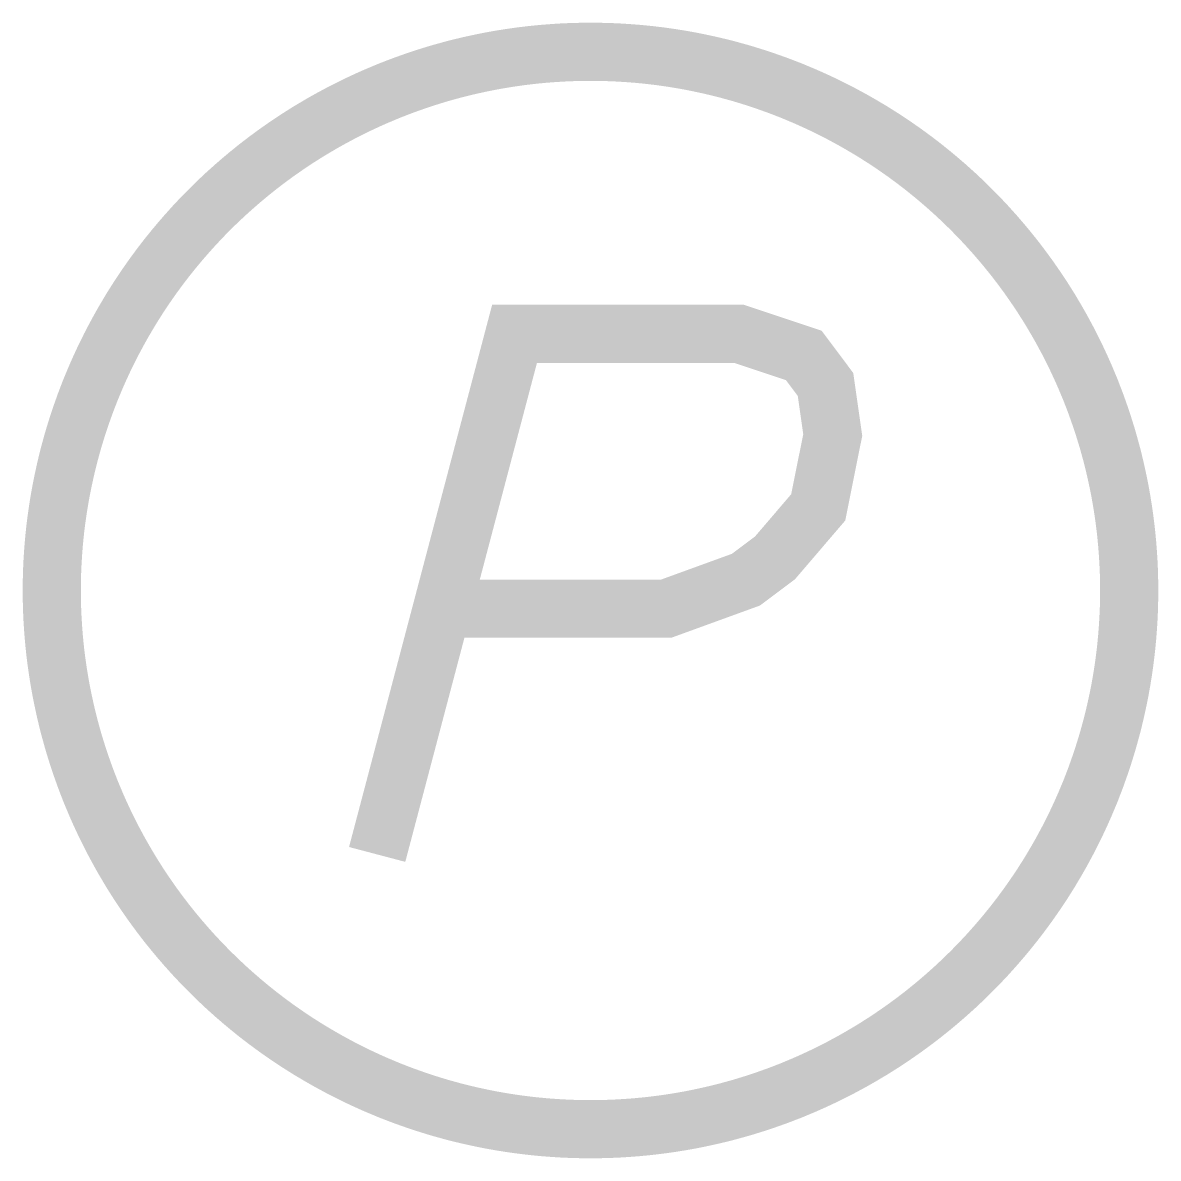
# Model space of a CAD drawing. Header units: inches. Extents: x -12627 to 89034, y -36671 to 6536.
# Drawn here: x 4122.73 to 4154.35, y 1667.08 to 1698.7 of the extents above; entities that cross this region are included whole.
import ezdxf

# ---------------------------------------------------------------- set-up
doc = ezdxf.new("R2010")
doc.units = ezdxf.units.IN
doc.header["$MEASUREMENT"] = 0
doc.set_wipeout_variables(frame=1)
doc.layers.add('20 (E) Electric', color=1, linetype='ELECTRIC', true_color=0xff0000)
doc.styles.get("Standard").update_dxf_attribs({"font": 'arial.ttf'})
doc.linetypes.add('ELECTRIC', pattern='A,0.5,-0.03,["E",Standard,S=0.07,R=0,X=0.01,Y=-0.03],-0.12,0.3', length=0.95)

# ---------------------------------------------------------------- blocks, each defined once
blk = doc.blocks.new('MANHOLE - PEPCO')
blk.add_wipeout([(-0.0926, -0.00028), (-0.0926, -0.00085), (-0.09259, -0.00142), (-0.09258, -0.00199), (-0.09257, -0.00256), (-0.09255, -0.00312), (-0.09253, -0.00369), (-0.0925, -0.00426), (-0.09248, -0.00483), (-0.09244, -0.00539), (-0.09241, -0.00596), (-0.09237, -0.00653), (-0.09233, -0.0071), (-0.09228, -0.00766), (-0.09224, -0.00823), (-0.09218, -0.00879), (-0.09213, -0.00936), (-0.09207, -0.00992), (-0.09201, -0.01049), (-0.09194, -0.01105), (-0.09187, -0.01162), (-0.0918, -0.01218), (-0.09172, -0.01274), (-0.09164, -0.01331), (-0.09156, -0.01387), (-0.09147, -0.01443), (-0.09138, -0.01499), (-0.09129, -0.01555), (-0.09119, -0.01611), (-0.09109, -0.01667), (-0.09099, -0.01723), (-0.09088, -0.01779), (-0.09077, -0.01834), (-0.09065, -0.0189), (-0.09053, -0.01946), (-0.09041, -0.02001), (-0.09029, -0.02057), (-0.09016, -0.02112), (-0.09003, -0.02167), (-0.0899, -0.02222), (-0.08976, -0.02278), (-0.08962, -0.02333), (-0.08947, -0.02388), (-0.08932, -0.02442), (-0.08917, -0.02497), (-0.08902, -0.02552), (-0.08886, -0.02606), (-0.0887, -0.02661), (-0.08853, -0.02715), (-0.08836, -0.0277), (-0.08819, -0.02824), (-0.08802, -0.02878), (-0.08784, -0.02932), (-0.08766, -0.02986), (-0.08747, -0.03039), (-0.08728, -0.03093), (-0.08709, -0.03146), (-0.0869, -0.032), (-0.0867, -0.03253), (-0.0865, -0.03306), (-0.08629, -0.03359), (-0.08609, -0.03412), (-0.08588, -0.03465), (-0.08566, -0.03517), (-0.08544, -0.0357), (-0.08522, -0.03622), (-0.085, -0.03675), (-0.08477, -0.03727), (-0.08454, -0.03779), (-0.08431, -0.0383), (-0.08407, -0.03882), (-0.08383, -0.03934), (-0.08359, -0.03985), (-0.08334, -0.04036), (-0.08309, -0.04087), (-0.08284, -0.04138), (-0.08259, -0.04189), (-0.08233, -0.04239), (-0.08207, -0.0429), (-0.0818, -0.0434), (-0.08153, -0.0439), (-0.08126, -0.0444), (-0.08099, -0.0449), (-0.08071, -0.0454), (-0.08043, -0.04589), (-0.08015, -0.04638), (-0.07986, -0.04687), (-0.07957, -0.04736), (-0.07928, -0.04785), (-0.07899, -0.04834), (-0.07869, -0.04882), (-0.07839, -0.0493), (-0.07808, -0.04978), (-0.07778, -0.05026), (-0.07747, -0.05074), (-0.07715, -0.05121), (-0.07684, -0.05168), (-0.07652, -0.05215), (-0.0762, -0.05262), (-0.07587, -0.05309), (-0.07555, -0.05355), (-0.07522, -0.05402), (-0.07488, -0.05448), (-0.07455, -0.05493), (-0.07421, -0.05539), (-0.07387, -0.05585), (-0.07352, -0.0563), (-0.07318, -0.05675), (-0.07283, -0.0572), (-0.07248, -0.05764), (-0.07212, -0.05808), (-0.07176, -0.05853), (-0.0714, -0.05897), (-0.07104, -0.0594), (-0.07067, -0.05984), (-0.0703, -0.06027), (-0.06993, -0.0607), (-0.06956, -0.06113), (-0.06918, -0.06155), (-0.0688, -0.06198), (-0.06842, -0.0624), (-0.06804, -0.06282), (-0.06765, -0.06323), (-0.06726, -0.06365), (-0.06687, -0.06406), (-0.06648, -0.06447), (-0.06608, -0.06487), (-0.06568, -0.06528), (-0.06528, -0.06568), (-0.06487, -0.06608), (-0.06447, -0.06648), (-0.06406, -0.06687), (-0.06365, -0.06726), (-0.06323, -0.06765), (-0.06282, -0.06804), (-0.0624, -0.06842), (-0.06198, -0.0688), (-0.06155, -0.06918), (-0.06113, -0.06956), (-0.0607, -0.06993), (-0.06027, -0.0703), (-0.05984, -0.07067), (-0.0594, -0.07104), (-0.05897, -0.0714), (-0.05853, -0.07176), (-0.05808, -0.07212), (-0.05764, -0.07248), (-0.0572, -0.07283), (-0.05675, -0.07318), (-0.0563, -0.07352), (-0.05585, -0.07387), (-0.05539, -0.07421), (-0.05493, -0.07455), (-0.05448, -0.07488), (-0.05402, -0.07522), (-0.05355, -0.07555), (-0.05309, -0.07587), (-0.05262, -0.0762), (-0.05215, -0.07652), (-0.05168, -0.07684), (-0.05121, -0.07715), (-0.05074, -0.07747), (-0.05026, -0.07778), (-0.04978, -0.07808), (-0.0493, -0.07839), (-0.04882, -0.07869), (-0.04834, -0.07899), (-0.04785, -0.07928), (-0.04736, -0.07957), (-0.04687, -0.07986), (-0.04638, -0.08015), (-0.04589, -0.08043), (-0.0454, -0.08071), (-0.0449, -0.08099), (-0.0444, -0.08126), (-0.0439, -0.08153), (-0.0434, -0.0818), (-0.0429, -0.08207), (-0.04239, -0.08233), (-0.04189, -0.08259), (-0.04138, -0.08284), (-0.04087, -0.08309), (-0.04036, -0.08334), (-0.03985, -0.08359), (-0.03934, -0.08383), (-0.03882, -0.08407), (-0.0383, -0.08431), (-0.03779, -0.08454), (-0.03727, -0.08477), (-0.03675, -0.085), (-0.03622, -0.08522), (-0.0357, -0.08544), (-0.03517, -0.08566), (-0.03465, -0.08588), (-0.03412, -0.08609), (-0.03359, -0.08629), (-0.03306, -0.0865), (-0.03253, -0.0867), (-0.032, -0.0869), (-0.03146, -0.08709), (-0.03093, -0.08728), (-0.03039, -0.08747), (-0.02986, -0.08766), (-0.02932, -0.08784), (-0.02878, -0.08802), (-0.02824, -0.08819), (-0.0277, -0.08836), (-0.02715, -0.08853), (-0.02661, -0.0887), (-0.02606, -0.08886), (-0.02552, -0.08902), (-0.02497, -0.08917), (-0.02442, -0.08932), (-0.02388, -0.08947), (-0.02333, -0.08962), (-0.02278, -0.08976), (-0.02222, -0.0899), (-0.02167, -0.09003), (-0.02112, -0.09016), (-0.02057, -0.09029), (-0.02001, -0.09041), (-0.01946, -0.09053), (-0.0189, -0.09065), (-0.01834, -0.09077), (-0.01779, -0.09088), (-0.01723, -0.09099), (-0.01667, -0.09109), (-0.01611, -0.09119), (-0.01555, -0.09129), (-0.01499, -0.09138), (-0.01443, -0.09147), (-0.01387, -0.09156), (-0.01331, -0.09164), (-0.01274, -0.09172), (-0.01218, -0.0918), (-0.01162, -0.09187), (-0.01105, -0.09194), (-0.01049, -0.09201), (-0.00992, -0.09207), (-0.00936, -0.09213), (-0.00879, -0.09218), (-0.00823, -0.09224), (-0.00766, -0.09228), (-0.0071, -0.09233), (-0.00653, -0.09237), (-0.00596, -0.09241), (-0.00539, -0.09244), (-0.00483, -0.09248), (-0.00426, -0.0925), (-0.00369, -0.09253), (-0.00312, -0.09255), (-0.00256, -0.09257), (-0.00199, -0.09258), (-0.00142, -0.09259), (-0.00085, -0.0926), (-0.00028, -0.0926), (0.00028, -0.0926), (0.00085, -0.0926), (0.00142, -0.09259), (0.00199, -0.09258), (0.00256, -0.09257), (0.00312, -0.09255), (0.00369, -0.09253), (0.00426, -0.0925), (0.00483, -0.09248), (0.00539, -0.09244), (0.00596, -0.09241), (0.00653, -0.09237), (0.0071, -0.09233), (0.00766, -0.09228), (0.00823, -0.09224), (0.00879, -0.09218), (0.00936, -0.09213), (0.00992, -0.09207), (0.01049, -0.09201), (0.01105, -0.09194), (0.01162, -0.09187), (0.01218, -0.0918), (0.01274, -0.09172), (0.01331, -0.09164), (0.01387, -0.09156), (0.01443, -0.09147), (0.01499, -0.09138), (0.01555, -0.09129), (0.01611, -0.09119), (0.01667, -0.09109), (0.01723, -0.09099), (0.01779, -0.09088), (0.01834, -0.09077), (0.0189, -0.09065), (0.01946, -0.09053), (0.02001, -0.09041), (0.02057, -0.09029), (0.02112, -0.09016), (0.02167, -0.09003), (0.02222, -0.0899), (0.02278, -0.08976), (0.02333, -0.08962), (0.02388, -0.08947), (0.02442, -0.08932), (0.02497, -0.08917), (0.02552, -0.08902), (0.02606, -0.08886), (0.02661, -0.0887), (0.02715, -0.08853), (0.0277, -0.08836), (0.02824, -0.08819), (0.02878, -0.08802), (0.02932, -0.08784), (0.02986, -0.08766), (0.03039, -0.08747), (0.03093, -0.08728), (0.03146, -0.08709), (0.032, -0.0869), (0.03253, -0.0867), (0.03306, -0.0865), (0.03359, -0.08629), (0.03412, -0.08609), (0.03465, -0.08588), (0.03517, -0.08566), (0.0357, -0.08544), (0.03622, -0.08522), (0.03675, -0.085), (0.03727, -0.08477), (0.03779, -0.08454), (0.0383, -0.08431), (0.03882, -0.08407), (0.03934, -0.08383), (0.03985, -0.08359), (0.04036, -0.08334), (0.04087, -0.08309), (0.04138, -0.08284), (0.04189, -0.08259), (0.04239, -0.08233), (0.0429, -0.08207), (0.0434, -0.0818), (0.0439, -0.08153), (0.0444, -0.08126), (0.0449, -0.08099), (0.0454, -0.08071), (0.04589, -0.08043), (0.04638, -0.08015), (0.04687, -0.07986), (0.04736, -0.07957), (0.04785, -0.07928), (0.04834, -0.07899), (0.04882, -0.07869), (0.0493, -0.07839), (0.04978, -0.07808), (0.05026, -0.07778), (0.05074, -0.07747), (0.05121, -0.07715), (0.05168, -0.07684), (0.05215, -0.07652), (0.05262, -0.0762), (0.05309, -0.07587), (0.05355, -0.07555), (0.05402, -0.07522), (0.05448, -0.07488), (0.05493, -0.07455), (0.05539, -0.07421), (0.05585, -0.07387), (0.0563, -0.07352), (0.05675, -0.07318), (0.0572, -0.07283), (0.05764, -0.07248), (0.05808, -0.07212), (0.05853, -0.07176), (0.05897, -0.0714), (0.0594, -0.07104), (0.05984, -0.07067), (0.06027, -0.0703), (0.0607, -0.06993), (0.06113, -0.06956), (0.06155, -0.06918), (0.06198, -0.0688), (0.0624, -0.06842), (0.06282, -0.06804), (0.06323, -0.06765), (0.06365, -0.06726), (0.06406, -0.06687), (0.06447, -0.06648), (0.06487, -0.06608), (0.06528, -0.06568), (0.06568, -0.06528), (0.06608, -0.06487), (0.06648, -0.06447), (0.06687, -0.06406), (0.06726, -0.06365), (0.06765, -0.06323), (0.06804, -0.06282), (0.06842, -0.0624), (0.0688, -0.06198), (0.06918, -0.06155), (0.06956, -0.06113), (0.06993, -0.0607), (0.0703, -0.06027), (0.07067, -0.05984), (0.07104, -0.0594), (0.0714, -0.05897), (0.07176, -0.05853), (0.07212, -0.05808), (0.07248, -0.05764), (0.07283, -0.0572), (0.07318, -0.05675), (0.07352, -0.0563), (0.07387, -0.05585), (0.07421, -0.05539), (0.07455, -0.05493), (0.07488, -0.05448), (0.07522, -0.05402), (0.07555, -0.05355), (0.07587, -0.05309), (0.0762, -0.05262), (0.07652, -0.05215), (0.07684, -0.05168), (0.07715, -0.05121), (0.07747, -0.05074), (0.07778, -0.05026), (0.07808, -0.04978), (0.07839, -0.0493), (0.07869, -0.04882), (0.07899, -0.04834), (0.07928, -0.04785), (0.07957, -0.04736), (0.07986, -0.04687), (0.08015, -0.04638), (0.08043, -0.04589), (0.08071, -0.0454), (0.08099, -0.0449), (0.08126, -0.0444), (0.08153, -0.0439), (0.0818, -0.0434), (0.08207, -0.0429), (0.08233, -0.04239), (0.08259, -0.04189), (0.08284, -0.04138), (0.08309, -0.04087), (0.08334, -0.04036), (0.08359, -0.03985), (0.08383, -0.03934), (0.08407, -0.03882), (0.08431, -0.0383), (0.08454, -0.03779), (0.08477, -0.03727), (0.085, -0.03675), (0.08522, -0.03622), (0.08544, -0.0357), (0.08566, -0.03517), (0.08588, -0.03465), (0.08609, -0.03412), (0.08629, -0.03359), (0.0865, -0.03306), (0.0867, -0.03253), (0.0869, -0.032), (0.08709, -0.03146), (0.08728, -0.03093), (0.08747, -0.03039), (0.08766, -0.02986), (0.08784, -0.02932), (0.08802, -0.02878), (0.08819, -0.02824), (0.08836, -0.0277), (0.08853, -0.02715), (0.0887, -0.02661), (0.08886, -0.02606), (0.08902, -0.02552), (0.08917, -0.02497), (0.08932, -0.02442), (0.08947, -0.02388), (0.08962, -0.02333), (0.08976, -0.02278), (0.0899, -0.02222), (0.09003, -0.02167), (0.09016, -0.02112), (0.09029, -0.02057), (0.09041, -0.02001), (0.09053, -0.01946), (0.09065, -0.0189), (0.09077, -0.01834), (0.09088, -0.01779), (0.09099, -0.01723), (0.09109, -0.01667), (0.09119, -0.01611), (0.09129, -0.01555), (0.09138, -0.01499), (0.09147, -0.01443), (0.09156, -0.01387), (0.09164, -0.01331), (0.09172, -0.01274), (0.0918, -0.01218), (0.09187, -0.01162), (0.09194, -0.01105), (0.09201, -0.01049), (0.09207, -0.00992), (0.09213, -0.00936), (0.09218, -0.00879), (0.09224, -0.00823), (0.09228, -0.00766), (0.09233, -0.0071), (0.09237, -0.00653), (0.09241, -0.00596), (0.09244, -0.00539), (0.09248, -0.00483), (0.0925, -0.00426), (0.09253, -0.00369), (0.09255, -0.00312), (0.09257, -0.00256), (0.09258, -0.00199), (0.09259, -0.00142), (0.0926, -0.00085), (0.0926, -0.00028), (0.0926, 0.00028), (0.0926, 0.00085), (0.09259, 0.00142), (0.09258, 0.00199), (0.09257, 0.00256), (0.09255, 0.00312), (0.09253, 0.00369), (0.0925, 0.00426), (0.09248, 0.00483), (0.09244, 0.00539), (0.09241, 0.00596), (0.09237, 0.00653), (0.09233, 0.0071), (0.09228, 0.00766), (0.09224, 0.00823), (0.09218, 0.00879), (0.09213, 0.00936), (0.09207, 0.00992), (0.09201, 0.01049), (0.09194, 0.01105), (0.09187, 0.01162), (0.0918, 0.01218), (0.09172, 0.01274), (0.09164, 0.01331), (0.09156, 0.01387), (0.09147, 0.01443), (0.09138, 0.01499), (0.09129, 0.01555), (0.09119, 0.01611), (0.09109, 0.01667), (0.09099, 0.01723), (0.09088, 0.01779), (0.09077, 0.01834), (0.09065, 0.0189), (0.09053, 0.01946), (0.09041, 0.02001), (0.09029, 0.02057), (0.09016, 0.02112), (0.09003, 0.02167), (0.0899, 0.02222), (0.08976, 0.02278), (0.08962, 0.02333), (0.08947, 0.02388), (0.08932, 0.02442), (0.08917, 0.02497), (0.08902, 0.02552), (0.08886, 0.02606), (0.0887, 0.02661), (0.08853, 0.02715), (0.08836, 0.0277), (0.08819, 0.02824), (0.08802, 0.02878), (0.08784, 0.02932), (0.08766, 0.02986), (0.08747, 0.03039), (0.08728, 0.03093), (0.08709, 0.03146), (0.0869, 0.032), (0.0867, 0.03253), (0.0865, 0.03306), (0.08629, 0.03359), (0.08609, 0.03412), (0.08588, 0.03465), (0.08566, 0.03517), (0.08544, 0.0357), (0.08522, 0.03622), (0.085, 0.03675), (0.08477, 0.03727), (0.08454, 0.03779), (0.08431, 0.0383), (0.08407, 0.03882), (0.08383, 0.03934), (0.08359, 0.03985), (0.08334, 0.04036), (0.08309, 0.04087), (0.08284, 0.04138), (0.08259, 0.04189), (0.08233, 0.04239), (0.08207, 0.0429), (0.0818, 0.0434), (0.08153, 0.0439), (0.08126, 0.0444), (0.08099, 0.0449), (0.08071, 0.0454), (0.08043, 0.04589), (0.08015, 0.04638), (0.07986, 0.04687), (0.07957, 0.04736), (0.07928, 0.04785), (0.07899, 0.04834), (0.07869, 0.04882), (0.07839, 0.0493), (0.07808, 0.04978), (0.07778, 0.05026), (0.07747, 0.05074), (0.07715, 0.05121), (0.07684, 0.05168), (0.07652, 0.05215), (0.0762, 0.05262), (0.07587, 0.05309), (0.07555, 0.05355), (0.07522, 0.05402), (0.07488, 0.05448), (0.07455, 0.05493), (0.07421, 0.05539), (0.07387, 0.05585), (0.07352, 0.0563), (0.07318, 0.05675), (0.07283, 0.0572), (0.07248, 0.05764), (0.07212, 0.05808), (0.07176, 0.05853), (0.0714, 0.05897), (0.07104, 0.0594), (0.07067, 0.05984), (0.0703, 0.06027), (0.06993, 0.0607), (0.06956, 0.06113), (0.06918, 0.06155), (0.0688, 0.06198), (0.06842, 0.0624), (0.06804, 0.06282), (0.06765, 0.06323), (0.06726, 0.06365), (0.06687, 0.06406), (0.06648, 0.06447), (0.06608, 0.06487), (0.06568, 0.06528), (0.06528, 0.06568), (0.06487, 0.06608), (0.06447, 0.06648), (0.06406, 0.06687), (0.06365, 0.06726), (0.06323, 0.06765), (0.06282, 0.06804), (0.0624, 0.06842), (0.06198, 0.0688), (0.06155, 0.06918), (0.06113, 0.06956), (0.0607, 0.06993), (0.06027, 0.0703), (0.05984, 0.07067), (0.0594, 0.07104), (0.05897, 0.0714), (0.05853, 0.07176), (0.05808, 0.07212), (0.05764, 0.07248), (0.0572, 0.07283), (0.05675, 0.07318), (0.0563, 0.07352), (0.05585, 0.07387), (0.05539, 0.07421), (0.05493, 0.07455), (0.05448, 0.07488), (0.05402, 0.07522), (0.05355, 0.07555), (0.05309, 0.07587), (0.05262, 0.0762), (0.05215, 0.07652), (0.05168, 0.07684), (0.05121, 0.07715), (0.05074, 0.07747), (0.05026, 0.07778), (0.04978, 0.07808), (0.0493, 0.07839), (0.04882, 0.07869), (0.04834, 0.07899), (0.04785, 0.07928), (0.04736, 0.07957), (0.04687, 0.07986), (0.04638, 0.08015), (0.04589, 0.08043), (0.0454, 0.08071), (0.0449, 0.08099), (0.0444, 0.08126), (0.0439, 0.08153), (0.0434, 0.0818), (0.0429, 0.08207), (0.04239, 0.08233), (0.04189, 0.08259), (0.04138, 0.08284), (0.04087, 0.08309), (0.04036, 0.08334), (0.03985, 0.08359), (0.03934, 0.08383), (0.03882, 0.08407), (0.0383, 0.08431), (0.03779, 0.08454), (0.03727, 0.08477), (0.03675, 0.085), (0.03622, 0.08522), (0.0357, 0.08544), (0.03517, 0.08566), (0.03465, 0.08588), (0.03412, 0.08609), (0.03359, 0.08629), (0.03306, 0.0865), (0.03253, 0.0867), (0.032, 0.0869), (0.03146, 0.08709), (0.03093, 0.08728), (0.03039, 0.08747), (0.02986, 0.08766), (0.02932, 0.08784), (0.02878, 0.08802), (0.02824, 0.08819), (0.0277, 0.08836), (0.02715, 0.08853), (0.02661, 0.0887), (0.02606, 0.08886), (0.02552, 0.08902), (0.02497, 0.08917), (0.02442, 0.08932), (0.02388, 0.08947), (0.02333, 0.08962), (0.02278, 0.08976), (0.02222, 0.0899), (0.02167, 0.09003), (0.02112, 0.09016), (0.02057, 0.09029), (0.02001, 0.09041), (0.01946, 0.09053), (0.0189, 0.09065), (0.01834, 0.09077), (0.01779, 0.09088), (0.01723, 0.09099), (0.01667, 0.09109), (0.01611, 0.09119), (0.01555, 0.09129), (0.01499, 0.09138), (0.01443, 0.09147), (0.01387, 0.09156), (0.01331, 0.09164), (0.01274, 0.09172), (0.01218, 0.0918), (0.01162, 0.09187), (0.01105, 0.09194), (0.01049, 0.09201), (0.00992, 0.09207), (0.00936, 0.09213), (0.00879, 0.09218), (0.00823, 0.09224), (0.00766, 0.09228), (0.0071, 0.09233), (0.00653, 0.09237), (0.00596, 0.09241), (0.00539, 0.09244), (0.00483, 0.09248), (0.00426, 0.0925), (0.00369, 0.09253), (0.00312, 0.09255), (0.00256, 0.09257), (0.00199, 0.09258), (0.00142, 0.09259), (0.00085, 0.0926), (0.00028, 0.0926), (-0.00028, 0.0926), (-0.00085, 0.0926), (-0.00142, 0.09259), (-0.00199, 0.09258), (-0.00256, 0.09257), (-0.00312, 0.09255), (-0.00369, 0.09253), (-0.00426, 0.0925), (-0.00483, 0.09248), (-0.00539, 0.09244), (-0.00596, 0.09241), (-0.00653, 0.09237), (-0.0071, 0.09233), (-0.00766, 0.09228), (-0.00823, 0.09224), (-0.00879, 0.09218), (-0.00936, 0.09213), (-0.00992, 0.09207), (-0.01049, 0.09201), (-0.01105, 0.09194), (-0.01162, 0.09187), (-0.01218, 0.0918), (-0.01274, 0.09172), (-0.01331, 0.09164), (-0.01387, 0.09156), (-0.01443, 0.09147), (-0.01499, 0.09138), (-0.01555, 0.09129), (-0.01611, 0.09119), (-0.01667, 0.09109), (-0.01723, 0.09099), (-0.01779, 0.09088), (-0.01834, 0.09077), (-0.0189, 0.09065), (-0.01946, 0.09053), (-0.02001, 0.09041), (-0.02057, 0.09029), (-0.02112, 0.09016), (-0.02167, 0.09003), (-0.02222, 0.0899), (-0.02278, 0.08976), (-0.02333, 0.08962), (-0.02388, 0.08947), (-0.02442, 0.08932), (-0.02497, 0.08917), (-0.02552, 0.08902), (-0.02606, 0.08886), (-0.02661, 0.0887), (-0.02715, 0.08853), (-0.0277, 0.08836), (-0.02824, 0.08819), (-0.02878, 0.08802), (-0.02932, 0.08784), (-0.02986, 0.08766), (-0.03039, 0.08747), (-0.03093, 0.08728), (-0.03146, 0.08709), (-0.032, 0.0869), (-0.03253, 0.0867), (-0.03306, 0.0865), (-0.03359, 0.08629), (-0.03412, 0.08609), (-0.03465, 0.08588), (-0.03517, 0.08566), (-0.0357, 0.08544), (-0.03622, 0.08522), (-0.03675, 0.085), (-0.03727, 0.08477), (-0.03779, 0.08454), (-0.0383, 0.08431), (-0.03882, 0.08407), (-0.03934, 0.08383), (-0.03985, 0.08359), (-0.04036, 0.08334), (-0.04087, 0.08309), (-0.04138, 0.08284), (-0.04189, 0.08259), (-0.04239, 0.08233), (-0.0429, 0.08207), (-0.0434, 0.0818), (-0.0439, 0.08153), (-0.0444, 0.08126), (-0.0449, 0.08099), (-0.0454, 0.08071), (-0.04589, 0.08043), (-0.04638, 0.08015), (-0.04687, 0.07986), (-0.04736, 0.07957), (-0.04785, 0.07928), (-0.04834, 0.07899), (-0.04882, 0.07869), (-0.0493, 0.07839), (-0.04978, 0.07808), (-0.05026, 0.07778), (-0.05074, 0.07747), (-0.05121, 0.07715), (-0.05168, 0.07684), (-0.05215, 0.07652), (-0.05262, 0.0762), (-0.05309, 0.07587), (-0.05355, 0.07555), (-0.05402, 0.07522), (-0.05448, 0.07488), (-0.05493, 0.07455), (-0.05539, 0.07421), (-0.05585, 0.07387), (-0.0563, 0.07352), (-0.05675, 0.07318), (-0.0572, 0.07283), (-0.05764, 0.07248), (-0.05808, 0.07212), (-0.05853, 0.07176), (-0.05897, 0.0714), (-0.0594, 0.07104), (-0.05984, 0.07067), (-0.06027, 0.0703), (-0.0607, 0.06993), (-0.06113, 0.06956), (-0.06155, 0.06918), (-0.06198, 0.0688), (-0.0624, 0.06842), (-0.06282, 0.06804), (-0.06323, 0.06765), (-0.06365, 0.06726), (-0.06406, 0.06687), (-0.06447, 0.06648), (-0.06487, 0.06608), (-0.06528, 0.06568), (-0.06568, 0.06528), (-0.06608, 0.06487), (-0.06648, 0.06447), (-0.06687, 0.06406), (-0.06726, 0.06365), (-0.06765, 0.06323), (-0.06804, 0.06282), (-0.06842, 0.0624), (-0.0688, 0.06198), (-0.06918, 0.06155), (-0.06956, 0.06113), (-0.06993, 0.0607), (-0.0703, 0.06027), (-0.07067, 0.05984), (-0.07104, 0.0594), (-0.0714, 0.05897), (-0.07176, 0.05853), (-0.07212, 0.05808), (-0.07248, 0.05764), (-0.07283, 0.0572), (-0.07318, 0.05675), (-0.07352, 0.0563), (-0.07387, 0.05585), (-0.07421, 0.05539), (-0.07455, 0.05493), (-0.07488, 0.05448), (-0.07522, 0.05402), (-0.07555, 0.05355), (-0.07587, 0.05309), (-0.0762, 0.05262), (-0.07652, 0.05215), (-0.07684, 0.05168), (-0.07715, 0.05121), (-0.07747, 0.05074), (-0.07778, 0.05026), (-0.07808, 0.04978), (-0.07839, 0.0493), (-0.07869, 0.04882), (-0.07899, 0.04834), (-0.07928, 0.04785), (-0.07957, 0.04736), (-0.07986, 0.04687), (-0.08015, 0.04638), (-0.08043, 0.04589), (-0.08071, 0.0454), (-0.08099, 0.0449), (-0.08126, 0.0444), (-0.08153, 0.0439), (-0.0818, 0.0434), (-0.08207, 0.0429), (-0.08233, 0.04239), (-0.08259, 0.04189), (-0.08284, 0.04138), (-0.08309, 0.04087), (-0.08334, 0.04036), (-0.08359, 0.03985), (-0.08383, 0.03934), (-0.08407, 0.03882), (-0.08431, 0.0383), (-0.08454, 0.03779), (-0.08477, 0.03727), (-0.085, 0.03675), (-0.08522, 0.03622), (-0.08544, 0.0357), (-0.08566, 0.03517), (-0.08588, 0.03465), (-0.08609, 0.03412), (-0.08629, 0.03359), (-0.0865, 0.03306), (-0.0867, 0.03253), (-0.0869, 0.032), (-0.08709, 0.03146), (-0.08728, 0.03093), (-0.08747, 0.03039), (-0.08766, 0.02986), (-0.08784, 0.02932), (-0.08802, 0.02878), (-0.08819, 0.02824), (-0.08836, 0.0277), (-0.08853, 0.02715), (-0.0887, 0.02661), (-0.08886, 0.02606), (-0.08902, 0.02552), (-0.08917, 0.02497), (-0.08932, 0.02442), (-0.08947, 0.02388), (-0.08962, 0.02333), (-0.08976, 0.02278), (-0.0899, 0.02222), (-0.09003, 0.02167), (-0.09016, 0.02112), (-0.09029, 0.02057), (-0.09041, 0.02001), (-0.09053, 0.01946), (-0.09065, 0.0189), (-0.09077, 0.01834), (-0.09088, 0.01779), (-0.09099, 0.01723), (-0.09109, 0.01667), (-0.09119, 0.01611), (-0.09129, 0.01555), (-0.09138, 0.01499), (-0.09147, 0.01443), (-0.09156, 0.01387), (-0.09164, 0.01331), (-0.09172, 0.01274), (-0.0918, 0.01218), (-0.09187, 0.01162), (-0.09194, 0.01105), (-0.09201, 0.01049), (-0.09207, 0.00992), (-0.09213, 0.00936), (-0.09218, 0.00879), (-0.09224, 0.00823), (-0.09228, 0.00766), (-0.09233, 0.0071), (-0.09237, 0.00653), (-0.09241, 0.00596), (-0.09244, 0.00539), (-0.09248, 0.00483), (-0.0925, 0.00426), (-0.09253, 0.00369), (-0.09255, 0.00312), (-0.09257, 0.00256), (-0.09258, 0.00199), (-0.09259, 0.00142), (-0.0926, 0.00085), (-0.0926, 0.00028)])
at = {"const_width": 0.01}
blk.add_lwpolyline([(-0.0926, -0.00028), (-0.0926, -0.00085), (-0.09259, -0.00142), (-0.09258, -0.00199), (-0.09257, -0.00256), (-0.09255, -0.00312), (-0.09253, -0.00369), (-0.0925, -0.00426), (-0.09248, -0.00483), (-0.09244, -0.00539), (-0.09241, -0.00596), (-0.09237, -0.00653), (-0.09233, -0.0071), (-0.09228, -0.00766), (-0.09224, -0.00823), (-0.09218, -0.00879), (-0.09213, -0.00936), (-0.09207, -0.00992), (-0.09201, -0.01049), (-0.09194, -0.01105), (-0.09187, -0.01162), (-0.0918, -0.01218), (-0.09172, -0.01274), (-0.09164, -0.01331), (-0.09156, -0.01387), (-0.09147, -0.01443), (-0.09138, -0.01499), (-0.09129, -0.01555), (-0.09119, -0.01611), (-0.09109, -0.01667), (-0.09099, -0.01723), (-0.09088, -0.01779), (-0.09077, -0.01834), (-0.09065, -0.0189), (-0.09053, -0.01946), (-0.09041, -0.02001), (-0.09029, -0.02057), (-0.09016, -0.02112), (-0.09003, -0.02167), (-0.0899, -0.02222), (-0.08976, -0.02278), (-0.08962, -0.02333), (-0.08947, -0.02388), (-0.08932, -0.02442), (-0.08917, -0.02497), (-0.08902, -0.02552), (-0.08886, -0.02606), (-0.0887, -0.02661), (-0.08853, -0.02715), (-0.08836, -0.0277), (-0.08819, -0.02824), (-0.08802, -0.02878), (-0.08784, -0.02932), (-0.08766, -0.02986), (-0.08747, -0.03039), (-0.08728, -0.03093), (-0.08709, -0.03146), (-0.0869, -0.032), (-0.0867, -0.03253), (-0.0865, -0.03306), (-0.08629, -0.03359), (-0.08609, -0.03412), (-0.08588, -0.03465), (-0.08566, -0.03517), (-0.08544, -0.0357), (-0.08522, -0.03622), (-0.085, -0.03675), (-0.08477, -0.03727), (-0.08454, -0.03779), (-0.08431, -0.0383), (-0.08407, -0.03882), (-0.08383, -0.03934), (-0.08359, -0.03985), (-0.08334, -0.04036), (-0.08309, -0.04087), (-0.08284, -0.04138), (-0.08259, -0.04189), (-0.08233, -0.04239), (-0.08207, -0.0429), (-0.0818, -0.0434), (-0.08153, -0.0439), (-0.08126, -0.0444), (-0.08099, -0.0449), (-0.08071, -0.0454), (-0.08043, -0.04589), (-0.08015, -0.04638), (-0.07986, -0.04687), (-0.07957, -0.04736), (-0.07928, -0.04785), (-0.07899, -0.04834), (-0.07869, -0.04882), (-0.07839, -0.0493), (-0.07808, -0.04978), (-0.07778, -0.05026), (-0.07747, -0.05074), (-0.07715, -0.05121), (-0.07684, -0.05168), (-0.07652, -0.05215), (-0.0762, -0.05262), (-0.07587, -0.05309), (-0.07555, -0.05355), (-0.07522, -0.05402), (-0.07488, -0.05448), (-0.07455, -0.05493), (-0.07421, -0.05539), (-0.07387, -0.05585), (-0.07352, -0.0563), (-0.07318, -0.05675), (-0.07283, -0.0572), (-0.07248, -0.05764), (-0.07212, -0.05808), (-0.07176, -0.05853), (-0.0714, -0.05897), (-0.07104, -0.0594), (-0.07067, -0.05984), (-0.0703, -0.06027), (-0.06993, -0.0607), (-0.06956, -0.06113), (-0.06918, -0.06155), (-0.0688, -0.06198), (-0.06842, -0.0624), (-0.06804, -0.06282), (-0.06765, -0.06323), (-0.06726, -0.06365), (-0.06687, -0.06406), (-0.06648, -0.06447), (-0.06608, -0.06487), (-0.06568, -0.06528), (-0.06528, -0.06568), (-0.06487, -0.06608), (-0.06447, -0.06648), (-0.06406, -0.06687), (-0.06365, -0.06726), (-0.06323, -0.06765), (-0.06282, -0.06804), (-0.0624, -0.06842), (-0.06198, -0.0688), (-0.06155, -0.06918), (-0.06113, -0.06956), (-0.0607, -0.06993), (-0.06027, -0.0703), (-0.05984, -0.07067), (-0.0594, -0.07104), (-0.05897, -0.0714), (-0.05853, -0.07176), (-0.05808, -0.07212), (-0.05764, -0.07248), (-0.0572, -0.07283), (-0.05675, -0.07318), (-0.0563, -0.07352), (-0.05585, -0.07387), (-0.05539, -0.07421), (-0.05493, -0.07455), (-0.05448, -0.07488), (-0.05402, -0.07522), (-0.05355, -0.07555), (-0.05309, -0.07587), (-0.05262, -0.0762), (-0.05215, -0.07652), (-0.05168, -0.07684), (-0.05121, -0.07715), (-0.05074, -0.07747), (-0.05026, -0.07778), (-0.04978, -0.07808), (-0.0493, -0.07839), (-0.04882, -0.07869), (-0.04834, -0.07899), (-0.04785, -0.07928), (-0.04736, -0.07957), (-0.04687, -0.07986), (-0.04638, -0.08015), (-0.04589, -0.08043), (-0.0454, -0.08071), (-0.0449, -0.08099), (-0.0444, -0.08126), (-0.0439, -0.08153), (-0.0434, -0.0818), (-0.0429, -0.08207), (-0.04239, -0.08233), (-0.04189, -0.08259), (-0.04138, -0.08284), (-0.04087, -0.08309), (-0.04036, -0.08334), (-0.03985, -0.08359), (-0.03934, -0.08383), (-0.03882, -0.08407), (-0.0383, -0.08431), (-0.03779, -0.08454), (-0.03727, -0.08477), (-0.03675, -0.085), (-0.03622, -0.08522), (-0.0357, -0.08544), (-0.03517, -0.08566), (-0.03465, -0.08588), (-0.03412, -0.08609), (-0.03359, -0.08629), (-0.03306, -0.0865), (-0.03253, -0.0867), (-0.032, -0.0869), (-0.03146, -0.08709), (-0.03093, -0.08728), (-0.03039, -0.08747), (-0.02986, -0.08766), (-0.02932, -0.08784), (-0.02878, -0.08802), (-0.02824, -0.08819), (-0.0277, -0.08836), (-0.02715, -0.08853), (-0.02661, -0.0887), (-0.02606, -0.08886), (-0.02552, -0.08902), (-0.02497, -0.08917), (-0.02442, -0.08932), (-0.02388, -0.08947), (-0.02333, -0.08962), (-0.02278, -0.08976), (-0.02222, -0.0899), (-0.02167, -0.09003), (-0.02112, -0.09016), (-0.02057, -0.09029), (-0.02001, -0.09041), (-0.01946, -0.09053), (-0.0189, -0.09065), (-0.01834, -0.09077), (-0.01779, -0.09088), (-0.01723, -0.09099), (-0.01667, -0.09109), (-0.01611, -0.09119), (-0.01555, -0.09129), (-0.01499, -0.09138), (-0.01443, -0.09147), (-0.01387, -0.09156), (-0.01331, -0.09164), (-0.01274, -0.09172), (-0.01218, -0.0918), (-0.01162, -0.09187), (-0.01105, -0.09194), (-0.01049, -0.09201), (-0.00992, -0.09207), (-0.00936, -0.09213), (-0.00879, -0.09218), (-0.00823, -0.09224), (-0.00766, -0.09228), (-0.0071, -0.09233), (-0.00653, -0.09237), (-0.00596, -0.09241), (-0.00539, -0.09244), (-0.00483, -0.09248), (-0.00426, -0.0925), (-0.00369, -0.09253), (-0.00312, -0.09255), (-0.00256, -0.09257), (-0.00199, -0.09258), (-0.00142, -0.09259), (-0.00085, -0.0926), (-0.00028, -0.0926), (0.00028, -0.0926), (0.00085, -0.0926), (0.00142, -0.09259), (0.00199, -0.09258), (0.00256, -0.09257), (0.00312, -0.09255), (0.00369, -0.09253), (0.00426, -0.0925), (0.00483, -0.09248), (0.00539, -0.09244), (0.00596, -0.09241), (0.00653, -0.09237), (0.0071, -0.09233), (0.00766, -0.09228), (0.00823, -0.09224), (0.00879, -0.09218), (0.00936, -0.09213), (0.00992, -0.09207), (0.01049, -0.09201), (0.01105, -0.09194), (0.01162, -0.09187), (0.01218, -0.0918), (0.01274, -0.09172), (0.01331, -0.09164), (0.01387, -0.09156), (0.01443, -0.09147), (0.01499, -0.09138), (0.01555, -0.09129), (0.01611, -0.09119), (0.01667, -0.09109), (0.01723, -0.09099), (0.01779, -0.09088), (0.01834, -0.09077), (0.0189, -0.09065), (0.01946, -0.09053), (0.02001, -0.09041), (0.02057, -0.09029), (0.02112, -0.09016), (0.02167, -0.09003), (0.02222, -0.0899), (0.02278, -0.08976), (0.02333, -0.08962), (0.02388, -0.08947), (0.02442, -0.08932), (0.02497, -0.08917), (0.02552, -0.08902), (0.02606, -0.08886), (0.02661, -0.0887), (0.02715, -0.08853), (0.0277, -0.08836), (0.02824, -0.08819), (0.02878, -0.08802), (0.02932, -0.08784), (0.02986, -0.08766), (0.03039, -0.08747), (0.03093, -0.08728), (0.03146, -0.08709), (0.032, -0.0869), (0.03253, -0.0867), (0.03306, -0.0865), (0.03359, -0.08629), (0.03412, -0.08609), (0.03465, -0.08588), (0.03517, -0.08566), (0.0357, -0.08544), (0.03622, -0.08522), (0.03675, -0.085), (0.03727, -0.08477), (0.03779, -0.08454), (0.0383, -0.08431), (0.03882, -0.08407), (0.03934, -0.08383), (0.03985, -0.08359), (0.04036, -0.08334), (0.04087, -0.08309), (0.04138, -0.08284), (0.04189, -0.08259), (0.04239, -0.08233), (0.0429, -0.08207), (0.0434, -0.0818), (0.0439, -0.08153), (0.0444, -0.08126), (0.0449, -0.08099), (0.0454, -0.08071), (0.04589, -0.08043), (0.04638, -0.08015), (0.04687, -0.07986), (0.04736, -0.07957), (0.04785, -0.07928), (0.04834, -0.07899), (0.04882, -0.07869), (0.0493, -0.07839), (0.04978, -0.07808), (0.05026, -0.07778), (0.05074, -0.07747), (0.05121, -0.07715), (0.05168, -0.07684), (0.05215, -0.07652), (0.05262, -0.0762), (0.05309, -0.07587), (0.05355, -0.07555), (0.05402, -0.07522), (0.05448, -0.07488), (0.05493, -0.07455), (0.05539, -0.07421), (0.05585, -0.07387), (0.0563, -0.07352), (0.05675, -0.07318), (0.0572, -0.07283), (0.05764, -0.07248), (0.05808, -0.07212), (0.05853, -0.07176), (0.05897, -0.0714), (0.0594, -0.07104), (0.05984, -0.07067), (0.06027, -0.0703), (0.0607, -0.06993), (0.06113, -0.06956), (0.06155, -0.06918), (0.06198, -0.0688), (0.0624, -0.06842), (0.06282, -0.06804), (0.06323, -0.06765), (0.06365, -0.06726), (0.06406, -0.06687), (0.06447, -0.06648), (0.06487, -0.06608), (0.06528, -0.06568), (0.06568, -0.06528), (0.06608, -0.06487), (0.06648, -0.06447), (0.06687, -0.06406), (0.06726, -0.06365), (0.06765, -0.06323), (0.06804, -0.06282), (0.06842, -0.0624), (0.0688, -0.06198), (0.06918, -0.06155), (0.06956, -0.06113), (0.06993, -0.0607), (0.0703, -0.06027), (0.07067, -0.05984), (0.07104, -0.0594), (0.0714, -0.05897), (0.07176, -0.05853), (0.07212, -0.05808), (0.07248, -0.05764), (0.07283, -0.0572), (0.07318, -0.05675), (0.07352, -0.0563), (0.07387, -0.05585), (0.07421, -0.05539), (0.07455, -0.05493), (0.07488, -0.05448), (0.07522, -0.05402), (0.07555, -0.05355), (0.07587, -0.05309), (0.0762, -0.05262), (0.07652, -0.05215), (0.07684, -0.05168), (0.07715, -0.05121), (0.07747, -0.05074), (0.07778, -0.05026), (0.07808, -0.04978), (0.07839, -0.0493), (0.07869, -0.04882), (0.07899, -0.04834), (0.07928, -0.04785), (0.07957, -0.04736), (0.07986, -0.04687), (0.08015, -0.04638), (0.08043, -0.04589), (0.08071, -0.0454), (0.08099, -0.0449), (0.08126, -0.0444), (0.08153, -0.0439), (0.0818, -0.0434), (0.08207, -0.0429), (0.08233, -0.04239), (0.08259, -0.04189), (0.08284, -0.04138), (0.08309, -0.04087), (0.08334, -0.04036), (0.08359, -0.03985), (0.08383, -0.03934), (0.08407, -0.03882), (0.08431, -0.0383), (0.08454, -0.03779), (0.08477, -0.03727), (0.085, -0.03675), (0.08522, -0.03622), (0.08544, -0.0357), (0.08566, -0.03517), (0.08588, -0.03465), (0.08609, -0.03412), (0.08629, -0.03359), (0.0865, -0.03306), (0.0867, -0.03253), (0.0869, -0.032), (0.08709, -0.03146), (0.08728, -0.03093), (0.08747, -0.03039), (0.08766, -0.02986), (0.08784, -0.02932), (0.08802, -0.02878), (0.08819, -0.02824), (0.08836, -0.0277), (0.08853, -0.02715), (0.0887, -0.02661), (0.08886, -0.02606), (0.08902, -0.02552), (0.08917, -0.02497), (0.08932, -0.02442), (0.08947, -0.02388), (0.08962, -0.02333), (0.08976, -0.02278), (0.0899, -0.02222), (0.09003, -0.02167), (0.09016, -0.02112), (0.09029, -0.02057), (0.09041, -0.02001), (0.09053, -0.01946), (0.09065, -0.0189), (0.09077, -0.01834), (0.09088, -0.01779), (0.09099, -0.01723), (0.09109, -0.01667), (0.09119, -0.01611), (0.09129, -0.01555), (0.09138, -0.01499), (0.09147, -0.01443), (0.09156, -0.01387), (0.09164, -0.01331), (0.09172, -0.01274), (0.0918, -0.01218), (0.09187, -0.01162), (0.09194, -0.01105), (0.09201, -0.01049), (0.09207, -0.00992), (0.09213, -0.00936), (0.09218, -0.00879), (0.09224, -0.00823), (0.09228, -0.00766), (0.09233, -0.0071), (0.09237, -0.00653), (0.09241, -0.00596), (0.09244, -0.00539), (0.09248, -0.00483), (0.0925, -0.00426), (0.09253, -0.00369), (0.09255, -0.00312), (0.09257, -0.00256), (0.09258, -0.00199), (0.09259, -0.00142), (0.0926, -0.00085), (0.0926, -0.00028), (0.0926, 0.00028), (0.0926, 0.00085), (0.09259, 0.00142), (0.09258, 0.00199), (0.09257, 0.00256), (0.09255, 0.00312), (0.09253, 0.00369), (0.0925, 0.00426), (0.09248, 0.00483), (0.09244, 0.00539), (0.09241, 0.00596), (0.09237, 0.00653), (0.09233, 0.0071), (0.09228, 0.00766), (0.09224, 0.00823), (0.09218, 0.00879), (0.09213, 0.00936), (0.09207, 0.00992), (0.09201, 0.01049), (0.09194, 0.01105), (0.09187, 0.01162), (0.0918, 0.01218), (0.09172, 0.01274), (0.09164, 0.01331), (0.09156, 0.01387), (0.09147, 0.01443), (0.09138, 0.01499), (0.09129, 0.01555), (0.09119, 0.01611), (0.09109, 0.01667), (0.09099, 0.01723), (0.09088, 0.01779), (0.09077, 0.01834), (0.09065, 0.0189), (0.09053, 0.01946), (0.09041, 0.02001), (0.09029, 0.02057), (0.09016, 0.02112), (0.09003, 0.02167), (0.0899, 0.02222), (0.08976, 0.02278), (0.08962, 0.02333), (0.08947, 0.02388), (0.08932, 0.02442), (0.08917, 0.02497), (0.08902, 0.02552), (0.08886, 0.02606), (0.0887, 0.02661), (0.08853, 0.02715), (0.08836, 0.0277), (0.08819, 0.02824), (0.08802, 0.02878), (0.08784, 0.02932), (0.08766, 0.02986), (0.08747, 0.03039), (0.08728, 0.03093), (0.08709, 0.03146), (0.0869, 0.032), (0.0867, 0.03253), (0.0865, 0.03306), (0.08629, 0.03359), (0.08609, 0.03412), (0.08588, 0.03465), (0.08566, 0.03517), (0.08544, 0.0357), (0.08522, 0.03622), (0.085, 0.03675), (0.08477, 0.03727), (0.08454, 0.03779), (0.08431, 0.0383), (0.08407, 0.03882), (0.08383, 0.03934), (0.08359, 0.03985), (0.08334, 0.04036), (0.08309, 0.04087), (0.08284, 0.04138), (0.08259, 0.04189), (0.08233, 0.04239), (0.08207, 0.0429), (0.0818, 0.0434), (0.08153, 0.0439), (0.08126, 0.0444), (0.08099, 0.0449), (0.08071, 0.0454), (0.08043, 0.04589), (0.08015, 0.04638), (0.07986, 0.04687), (0.07957, 0.04736), (0.07928, 0.04785), (0.07899, 0.04834), (0.07869, 0.04882), (0.07839, 0.0493), (0.07808, 0.04978), (0.07778, 0.05026), (0.07747, 0.05074), (0.07715, 0.05121), (0.07684, 0.05168), (0.07652, 0.05215), (0.0762, 0.05262), (0.07587, 0.05309), (0.07555, 0.05355), (0.07522, 0.05402), (0.07488, 0.05448), (0.07455, 0.05493), (0.07421, 0.05539), (0.07387, 0.05585), (0.07352, 0.0563), (0.07318, 0.05675), (0.07283, 0.0572), (0.07248, 0.05764), (0.07212, 0.05808), (0.07176, 0.05853), (0.0714, 0.05897), (0.07104, 0.0594), (0.07067, 0.05984), (0.0703, 0.06027), (0.06993, 0.0607), (0.06956, 0.06113), (0.06918, 0.06155), (0.0688, 0.06198), (0.06842, 0.0624), (0.06804, 0.06282), (0.06765, 0.06323), (0.06726, 0.06365), (0.06687, 0.06406), (0.06648, 0.06447), (0.06608, 0.06487), (0.06568, 0.06528), (0.06528, 0.06568), (0.06487, 0.06608), (0.06447, 0.06648), (0.06406, 0.06687), (0.06365, 0.06726), (0.06323, 0.06765), (0.06282, 0.06804), (0.0624, 0.06842), (0.06198, 0.0688), (0.06155, 0.06918), (0.06113, 0.06956), (0.0607, 0.06993), (0.06027, 0.0703), (0.05984, 0.07067), (0.0594, 0.07104), (0.05897, 0.0714), (0.05853, 0.07176), (0.05808, 0.07212), (0.05764, 0.07248), (0.0572, 0.07283), (0.05675, 0.07318), (0.0563, 0.07352), (0.05585, 0.07387), (0.05539, 0.07421), (0.05493, 0.07455), (0.05448, 0.07488), (0.05402, 0.07522), (0.05355, 0.07555), (0.05309, 0.07587), (0.05262, 0.0762), (0.05215, 0.07652), (0.05168, 0.07684), (0.05121, 0.07715), (0.05074, 0.07747), (0.05026, 0.07778), (0.04978, 0.07808), (0.0493, 0.07839), (0.04882, 0.07869), (0.04834, 0.07899), (0.04785, 0.07928), (0.04736, 0.07957), (0.04687, 0.07986), (0.04638, 0.08015), (0.04589, 0.08043), (0.0454, 0.08071), (0.0449, 0.08099), (0.0444, 0.08126), (0.0439, 0.08153), (0.0434, 0.0818), (0.0429, 0.08207), (0.04239, 0.08233), (0.04189, 0.08259), (0.04138, 0.08284), (0.04087, 0.08309), (0.04036, 0.08334), (0.03985, 0.08359), (0.03934, 0.08383), (0.03882, 0.08407), (0.0383, 0.08431), (0.03779, 0.08454), (0.03727, 0.08477), (0.03675, 0.085), (0.03622, 0.08522), (0.0357, 0.08544), (0.03517, 0.08566), (0.03465, 0.08588), (0.03412, 0.08609), (0.03359, 0.08629), (0.03306, 0.0865), (0.03253, 0.0867), (0.032, 0.0869), (0.03146, 0.08709), (0.03093, 0.08728), (0.03039, 0.08747), (0.02986, 0.08766), (0.02932, 0.08784), (0.02878, 0.08802), (0.02824, 0.08819), (0.0277, 0.08836), (0.02715, 0.08853), (0.02661, 0.0887), (0.02606, 0.08886), (0.02552, 0.08902), (0.02497, 0.08917), (0.02442, 0.08932), (0.02388, 0.08947), (0.02333, 0.08962), (0.02278, 0.08976), (0.02222, 0.0899), (0.02167, 0.09003), (0.02112, 0.09016), (0.02057, 0.09029), (0.02001, 0.09041), (0.01946, 0.09053), (0.0189, 0.09065), (0.01834, 0.09077), (0.01779, 0.09088), (0.01723, 0.09099), (0.01667, 0.09109), (0.01611, 0.09119), (0.01555, 0.09129), (0.01499, 0.09138), (0.01443, 0.09147), (0.01387, 0.09156), (0.01331, 0.09164), (0.01274, 0.09172), (0.01218, 0.0918), (0.01162, 0.09187), (0.01105, 0.09194), (0.01049, 0.09201), (0.00992, 0.09207), (0.00936, 0.09213), (0.00879, 0.09218), (0.00823, 0.09224), (0.00766, 0.09228), (0.0071, 0.09233), (0.00653, 0.09237), (0.00596, 0.09241), (0.00539, 0.09244), (0.00483, 0.09248), (0.00426, 0.0925), (0.00369, 0.09253), (0.00312, 0.09255), (0.00256, 0.09257), (0.00199, 0.09258), (0.00142, 0.09259), (0.00085, 0.0926), (0.00028, 0.0926), (-0.00028, 0.0926), (-0.00085, 0.0926), (-0.00142, 0.09259), (-0.00199, 0.09258), (-0.00256, 0.09257), (-0.00312, 0.09255), (-0.00369, 0.09253), (-0.00426, 0.0925), (-0.00483, 0.09248), (-0.00539, 0.09244), (-0.00596, 0.09241), (-0.00653, 0.09237), (-0.0071, 0.09233), (-0.00766, 0.09228), (-0.00823, 0.09224), (-0.00879, 0.09218), (-0.00936, 0.09213), (-0.00992, 0.09207), (-0.01049, 0.09201), (-0.01105, 0.09194), (-0.01162, 0.09187), (-0.01218, 0.0918), (-0.01274, 0.09172), (-0.01331, 0.09164), (-0.01387, 0.09156), (-0.01443, 0.09147), (-0.01499, 0.09138), (-0.01555, 0.09129), (-0.01611, 0.09119), (-0.01667, 0.09109), (-0.01723, 0.09099), (-0.01779, 0.09088), (-0.01834, 0.09077), (-0.0189, 0.09065), (-0.01946, 0.09053), (-0.02001, 0.09041), (-0.02057, 0.09029), (-0.02112, 0.09016), (-0.02167, 0.09003), (-0.02222, 0.0899), (-0.02278, 0.08976), (-0.02333, 0.08962), (-0.02388, 0.08947), (-0.02442, 0.08932), (-0.02497, 0.08917), (-0.02552, 0.08902), (-0.02606, 0.08886), (-0.02661, 0.0887), (-0.02715, 0.08853), (-0.0277, 0.08836), (-0.02824, 0.08819), (-0.02878, 0.08802), (-0.02932, 0.08784), (-0.02986, 0.08766), (-0.03039, 0.08747), (-0.03093, 0.08728), (-0.03146, 0.08709), (-0.032, 0.0869), (-0.03253, 0.0867), (-0.03306, 0.0865), (-0.03359, 0.08629), (-0.03412, 0.08609), (-0.03465, 0.08588), (-0.03517, 0.08566), (-0.0357, 0.08544), (-0.03622, 0.08522), (-0.03675, 0.085), (-0.03727, 0.08477), (-0.03779, 0.08454), (-0.0383, 0.08431), (-0.03882, 0.08407), (-0.03934, 0.08383), (-0.03985, 0.08359), (-0.04036, 0.08334), (-0.04087, 0.08309), (-0.04138, 0.08284), (-0.04189, 0.08259), (-0.04239, 0.08233), (-0.0429, 0.08207), (-0.0434, 0.0818), (-0.0439, 0.08153), (-0.0444, 0.08126), (-0.0449, 0.08099), (-0.0454, 0.08071), (-0.04589, 0.08043), (-0.04638, 0.08015), (-0.04687, 0.07986), (-0.04736, 0.07957), (-0.04785, 0.07928), (-0.04834, 0.07899), (-0.04882, 0.07869), (-0.0493, 0.07839), (-0.04978, 0.07808), (-0.05026, 0.07778), (-0.05074, 0.07747), (-0.05121, 0.07715), (-0.05168, 0.07684), (-0.05215, 0.07652), (-0.05262, 0.0762), (-0.05309, 0.07587), (-0.05355, 0.07555), (-0.05402, 0.07522), (-0.05448, 0.07488), (-0.05493, 0.07455), (-0.05539, 0.07421), (-0.05585, 0.07387), (-0.0563, 0.07352), (-0.05675, 0.07318), (-0.0572, 0.07283), (-0.05764, 0.07248), (-0.05808, 0.07212), (-0.05853, 0.07176), (-0.05897, 0.0714), (-0.0594, 0.07104), (-0.05984, 0.07067), (-0.06027, 0.0703), (-0.0607, 0.06993), (-0.06113, 0.06956), (-0.06155, 0.06918), (-0.06198, 0.0688), (-0.0624, 0.06842), (-0.06282, 0.06804), (-0.06323, 0.06765), (-0.06365, 0.06726), (-0.06406, 0.06687), (-0.06447, 0.06648), (-0.06487, 0.06608), (-0.06528, 0.06568), (-0.06568, 0.06528), (-0.06608, 0.06487), (-0.06648, 0.06447), (-0.06687, 0.06406), (-0.06726, 0.06365), (-0.06765, 0.06323), (-0.06804, 0.06282), (-0.06842, 0.0624), (-0.0688, 0.06198), (-0.06918, 0.06155), (-0.06956, 0.06113), (-0.06993, 0.0607), (-0.0703, 0.06027), (-0.07067, 0.05984), (-0.07104, 0.0594), (-0.0714, 0.05897), (-0.07176, 0.05853), (-0.07212, 0.05808), (-0.07248, 0.05764), (-0.07283, 0.0572), (-0.07318, 0.05675), (-0.07352, 0.0563), (-0.07387, 0.05585), (-0.07421, 0.05539), (-0.07455, 0.05493), (-0.07488, 0.05448), (-0.07522, 0.05402), (-0.07555, 0.05355), (-0.07587, 0.05309), (-0.0762, 0.05262), (-0.07652, 0.05215), (-0.07684, 0.05168), (-0.07715, 0.05121), (-0.07747, 0.05074), (-0.07778, 0.05026), (-0.07808, 0.04978), (-0.07839, 0.0493), (-0.07869, 0.04882), (-0.07899, 0.04834), (-0.07928, 0.04785), (-0.07957, 0.04736), (-0.07986, 0.04687), (-0.08015, 0.04638), (-0.08043, 0.04589), (-0.08071, 0.0454), (-0.08099, 0.0449), (-0.08126, 0.0444), (-0.08153, 0.0439), (-0.0818, 0.0434), (-0.08207, 0.0429), (-0.08233, 0.04239), (-0.08259, 0.04189), (-0.08284, 0.04138), (-0.08309, 0.04087), (-0.08334, 0.04036), (-0.08359, 0.03985), (-0.08383, 0.03934), (-0.08407, 0.03882), (-0.08431, 0.0383), (-0.08454, 0.03779), (-0.08477, 0.03727), (-0.085, 0.03675), (-0.08522, 0.03622), (-0.08544, 0.0357), (-0.08566, 0.03517), (-0.08588, 0.03465), (-0.08609, 0.03412), (-0.08629, 0.03359), (-0.0865, 0.03306), (-0.0867, 0.03253), (-0.0869, 0.032), (-0.08709, 0.03146), (-0.08728, 0.03093), (-0.08747, 0.03039), (-0.08766, 0.02986), (-0.08784, 0.02932), (-0.08802, 0.02878), (-0.08819, 0.02824), (-0.08836, 0.0277), (-0.08853, 0.02715), (-0.0887, 0.02661), (-0.08886, 0.02606), (-0.08902, 0.02552), (-0.08917, 0.02497), (-0.08932, 0.02442), (-0.08947, 0.02388), (-0.08962, 0.02333), (-0.08976, 0.02278), (-0.0899, 0.02222), (-0.09003, 0.02167), (-0.09016, 0.02112), (-0.09029, 0.02057), (-0.09041, 0.02001), (-0.09053, 0.01946), (-0.09065, 0.0189), (-0.09077, 0.01834), (-0.09088, 0.01779), (-0.09099, 0.01723), (-0.09109, 0.01667), (-0.09119, 0.01611), (-0.09129, 0.01555), (-0.09138, 0.01499), (-0.09147, 0.01443), (-0.09156, 0.01387), (-0.09164, 0.01331), (-0.09172, 0.01274), (-0.0918, 0.01218), (-0.09187, 0.01162), (-0.09194, 0.01105), (-0.09201, 0.01049), (-0.09207, 0.00992), (-0.09213, 0.00936), (-0.09218, 0.00879), (-0.09224, 0.00823), (-0.09228, 0.00766), (-0.09233, 0.0071), (-0.09237, 0.00653), (-0.09241, 0.00596), (-0.09244, 0.00539), (-0.09248, 0.00483), (-0.0925, 0.00426), (-0.09253, 0.00369), (-0.09255, 0.00312), (-0.09257, 0.00256), (-0.09258, 0.00199), (-0.09259, 0.00142), (-0.0926, 0.00085), (-0.0926, 0.00028)], close=True, dxfattribs=at)
blk.add_lwpolyline([(-0.03667, -0.04537), (-0.01305, 0.04413), (0.02548, 0.04413), (0.03667, 0.0404), (0.0404, 0.03542), (0.04164, 0.02672), (0.03915, 0.01429), (0.0317, 0.00559), (0.02672, 0.00186), (0.01305, -0.00311), (-0.02548, -0.00311)], dxfattribs=at)

msp = doc.modelspace()

# ---------------------------------------------------------------- block references
at = {"layer": '20 (E) Electric', "xscale": 161.9812708508487, "yscale": 161.9812708508487, "zscale": 161.9812708508487}
msp.add_blockref('MANHOLE - PEPCO', (4138.537, 1682.891), dxfattribs=at)

doc.saveas('drawing.dxf')
